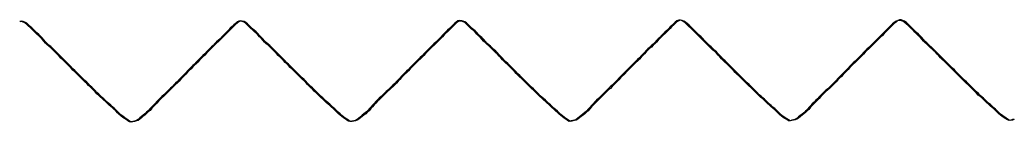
# Model space of a CAD drawing. Header units: millimetres. Extents: x -3.81 to 3.37, y -2.03 to 3.33.
# Drawn here: x -0.172 to 0.402, y -1.988 to -1.929 of the extents above; entities that cross this region are included whole.
import ezdxf

# ---------------------------------------------------------------- set-up
doc = ezdxf.new("R2010")
doc.units = ezdxf.units.MM

msp = doc.modelspace()

# ---------------------------------------------------------------- linework, layer by layer
at = {"color": 1}
msp.add_lwpolyline([(0.40245177, -1.98634156), (0.40146326, -1.98650087), (0.40047497, -1.98678227), (0.3994833, -1.98701501), (0.39850685, -1.98669555), (0.39752021, -1.98602996), (0.3965304, -1.98536753), (0.39554216, -1.98474891), (0.39454891, -1.98397197), (0.3935636, -1.98313094), (0.39257501, -1.98223577), (0.39158136, -1.98124524), (0.39058941, -1.98028171), (0.38959929, -1.97944602), (0.38860912, -1.97856058), (0.38762042, -1.97765845), (0.38663179, -1.97675783), (0.38564472, -1.97582133), (0.38465285, -1.97488506), (0.38365933, -1.9739778), (0.38266754, -1.97311079), (0.38168066, -1.97228881), (0.38069348, -1.97127513), (0.37969821, -1.97027514), (0.37870775, -1.96926464), (0.37771903, -1.96827986), (0.37673197, -1.96733273), (0.37573684, -1.96642142), (0.37474805, -1.96542405), (0.37375927, -1.96442548), (0.37277059, -1.96347109), (0.37177859, -1.96251304), (0.37078499, -1.96154437), (0.36979307, -1.96056535), (0.368806, -1.95961664), (0.36781385, -1.95858223), (0.3668251, -1.95758849), (0.36583633, -1.95659107), (0.36484757, -1.95559328), (0.36385229, -1.95458571), (0.36286195, -1.95364806), (0.36187332, -1.95272094), (0.36088298, -1.95173268), (0.35989088, -1.95070975), (0.35890039, -1.94967796), (0.35791161, -1.94865413), (0.35692279, -1.94761577), (0.35593081, -1.94666831), (0.35493887, -1.9457327), (0.35395016, -1.94475444), (0.35196791, -1.94288593), (0.35097625, -1.94207473), (0.34999231, -1.94108866), (0.34900015, -1.93996978), (0.34800623, -1.93881216), (0.347016, -1.93792205), (0.34602717, -1.93688999), (0.34503681, -1.93589169), (0.34404639, -1.93491151), (0.3430529, -1.93401453), (0.34206584, -1.93306006), (0.34107566, -1.93217293), (0.34008527, -1.931236), (0.33909506, -1.93032982), (0.33810204, -1.92969213), (0.33710796, -1.92937084), (0.33611901, -1.92932448), (0.33512554, -1.92938395), (0.33413566, -1.92968768), (0.3331447, -1.93030457), (0.3321525, -1.93120675), (0.33116685, -1.93217489), (0.33017803, -1.93310827), (0.32919414, -1.93412329), (0.328202, -1.93508599), (0.327218, -1.93603675), (0.32623082, -1.93701601), (0.32524058, -1.9380767), (0.32425661, -1.93910223), (0.32326287, -1.94003292), (0.32228054, -1.94101252), (0.3212917, -1.94194663), (0.32030608, -1.94296649), (0.31931723, -1.94389419), (0.31833162, -1.944849), (0.31734597, -1.94577133), (0.3163555, -1.94675207), (0.31537001, -1.94779537), (0.3143829, -1.94881986), (0.31339574, -1.94979951), (0.3124085, -1.9508101), (0.31141651, -1.95178462), (0.31043575, -1.95276353), (0.30944863, -1.95376342), (0.30845965, -1.954671), (0.30747087, -1.95566764), (0.30648536, -1.9566885), (0.30550147, -1.95770295), (0.3045079, -1.95877422), (0.30352234, -1.95974781), (0.30253674, -1.960711), (0.30155279, -1.96169517), (0.30056085, -1.962754), (0.29957537, -1.96380155), (0.29858662, -1.9648082), (0.29760592, -1.96581109), (0.29661555, -1.96684737), (0.29562986, -1.96776615), (0.29464255, -1.96866577), (0.2936536, -1.96953299), (0.29266476, -1.97052508), (0.29167588, -1.97148383), (0.29069191, -1.9724403), (0.28970474, -1.97341319), (0.28871587, -1.97441305), (0.28772704, -1.97534817), (0.28674171, -1.97648053), (0.28575611, -1.97743465), (0.28476737, -1.97850905), (0.2837786, -1.97948773), (0.28279532, -1.98089599), (0.28180925, -1.9815573), (0.28081873, -1.98252776), (0.27983452, -1.9833431), (0.27884373, -1.984081), (0.27785952, -1.9848999), (0.27687207, -1.98575556), (0.27588755, -1.98640833), (0.2749008, -1.98665829), (0.27391082, -1.98688859), (0.27292393, -1.98712766), (0.27194484, -1.98713948), (0.27095662, -1.98648335), (0.26997002, -1.98582672), (0.26897382, -1.9852421), (0.26798704, -1.98449914), (0.26699697, -1.98369118), (0.26600997, -1.98278295), (0.26402751, -1.9808149), (0.2630342, -1.97996705), (0.26204885, -1.97908589), (0.26105537, -1.9782003), (0.26006348, -1.97729876), (0.2590781, -1.97639219), (0.25808942, -1.97543919), (0.25709585, -1.97452398), (0.25610408, -1.97364963), (0.25511557, -1.97281536), (0.25412851, -1.97186665), (0.25313482, -1.9708565), (0.2521444, -1.96984747), (0.25115726, -1.96886573), (0.25016857, -1.96790926), (0.24917498, -1.96695322), (0.2481847, -1.96603163), (0.24719593, -1.96503492), (0.24620556, -1.96402939), (0.24521357, -1.96307791), (0.24422488, -1.96214434), (0.24323451, -1.9611525), (0.24224422, -1.96019356), (0.24125052, -1.95919789), (0.24026014, -1.95819291), (0.23927132, -1.95716429), (0.23828261, -1.95619723), (0.23729046, -1.95516325), (0.2362953, -1.95419906), (0.23530991, -1.95328372), (0.23432116, -1.9522882), (0.2333291, -1.95131938), (0.23233706, -1.95027156), (0.23134825, -1.9492521), (0.23036102, -1.94820204), (0.2293674, -1.94723646), (0.22837707, -1.94630031), (0.22738516, -1.94533183), (0.22639484, -1.9443569), (0.22540451, -1.94343353), (0.22441271, -1.94255949), (0.22342886, -1.94162958), (0.22244004, -1.9405893), (0.22144774, -1.93944249), (0.22045093, -1.93845316), (0.21946382, -1.93749302), (0.21847504, -1.93647831), (0.21748305, -1.93554625), (0.21648953, -1.93458477), (0.21550245, -1.93364189), (0.21451059, -1.93270612), (0.21352189, -1.93180381), (0.21252833, -1.93085607), (0.21153663, -1.93001266), (0.21055027, -1.92950504), (0.20955112, -1.92910995), (0.20855591, -1.92908453), (0.20756769, -1.92942541), (0.20657699, -1.93020028), (0.20558799, -1.93109546), (0.20459916, -1.93205468), (0.20361027, -1.9329759), (0.20263124, -1.9340144), (0.20164067, -1.9349533), (0.20065028, -1.93592384), (0.19966309, -1.93689751), (0.19867919, -1.93790801), (0.19769046, -1.9389697), (0.1967016, -1.93991448), (0.19571441, -1.94088671), (0.19472883, -1.94185415), (0.19373992, -1.94282457), (0.19275275, -1.94379804), (0.19176873, -1.94474868), (0.19078149, -1.94568102), (0.18979097, -1.94662348), (0.18880383, -1.94763878), (0.18781996, -1.94868489), (0.18683124, -1.94968961), (0.18584562, -1.95071248), (0.18485522, -1.95167599), (0.18386969, -1.9526804), (0.18288248, -1.95362926), (0.18189518, -1.95458056), (0.18090632, -1.95552831), (0.17992082, -1.95655319), (0.17893533, -1.95757529), (0.17794648, -1.95858754), (0.17695945, -1.95964274), (0.17498663, -1.96155074), (0.17399629, -1.96260873), (0.1730092, -1.96365825), (0.17202529, -1.96467725), (0.17103662, -1.96571472), (0.1700493, -1.96667691), (0.16906208, -1.96764498), (0.16808133, -1.96860685), (0.16709076, -1.96945986), (0.16610181, -1.97038706), (0.16511464, -1.97138073), (0.16412421, -1.97233871), (0.16314022, -1.97329588), (0.16215139, -1.97429025), (0.16116413, -1.97525986), (0.16017545, -1.97628358), (0.15919163, -1.97734078), (0.15820278, -1.97834786), (0.15721738, -1.97942449), (0.15622398, -1.98053034), (0.15524809, -1.98152773), (0.15425415, -1.98236974), (0.15326529, -1.98329543), (0.15227929, -1.98401359), (0.15129352, -1.98485647), (0.15030446, -1.9857104), (0.14931844, -1.98642737), (0.14833675, -1.9868305), (0.1473499, -1.98701317), (0.14635824, -1.98727562), (0.14537799, -1.98756175), (0.14439788, -1.98695598), (0.14340482, -1.98627429), (0.14241173, -1.98563219), (0.14142026, -1.98497008), (0.14043822, -1.98416358), (0.13944809, -1.98330386), (0.13845611, -1.98237938), (0.13746414, -1.98137984), (0.1364755, -1.98046779), (0.1354886, -1.97962062), (0.13449669, -1.97871792), (0.13350323, -1.97783774), (0.13251463, -1.97691909), (0.13152438, -1.97598992), (0.13053241, -1.9750503), (0.12953891, -1.9741447), (0.12855043, -1.9732817), (0.12756509, -1.97243021), (0.12657137, -1.97139901), (0.125581, -1.97042075), (0.12459222, -1.96941519), (0.12360188, -1.96842999), (0.12260988, -1.9674921), (0.12162124, -1.96656599), (0.12063246, -1.96556958), (0.11964211, -1.96457236), (0.11864851, -1.96361404), (0.11765818, -1.96266144), (0.11667108, -1.96170527), (0.11568075, -1.96075097), (0.11468716, -1.95977732), (0.11369669, -1.9587331), (0.11270791, -1.95771065), (0.11171914, -1.9567278), (0.11072707, -1.95572198), (0.10973506, -1.95474311), (0.10874963, -1.95380664), (0.1077577, -1.95282596), (0.10676567, -1.95187312), (0.10577521, -1.95083635), (0.10478643, -1.94980893), (0.10379922, -1.94877687), (0.10280393, -1.9477685), (0.10181198, -1.94682462), (0.10082652, -1.94587031), (0.09983461, -1.9449045), (0.09884103, -1.94395711), (0.09785078, -1.94305247), (0.09686714, -1.9422294), (0.09587507, -1.94118908), (0.09488276, -1.94003564), (0.09388902, -1.93896052), (0.09290355, -1.93801644), (0.09191002, -1.93704719), (0.09091636, -1.93607207), (0.08992762, -1.93508374), (0.08893897, -1.93416323), (0.08696165, -1.93234252), (0.0859649, -1.93138888), (0.08497466, -1.93047749), (0.08398341, -1.929927), (0.08299209, -1.9294085), (0.08199505, -1.92926952), (0.08100508, -1.9294709), (0.08001576, -1.93013182), (0.07902512, -1.93100225), (0.07803306, -1.93195858), (0.07705062, -1.93288631), (0.07606347, -1.93387229), (0.07507459, -1.93484364), (0.07408737, -1.93580815), (0.07309856, -1.93677227), (0.07211304, -1.93777525), (0.0711259, -1.93882844), (0.0701355, -1.93981254), (0.06915151, -1.94078168), (0.06816435, -1.94176225), (0.06717538, -1.94269355), (0.06618981, -1.94366447), (0.06520263, -1.94464586), (0.06421864, -1.94560186), (0.06322809, -1.9465254), (0.06223928, -1.9475052), (0.06125541, -1.94854529), (0.06026994, -1.94957871), (0.05927783, -1.95055782), (0.05829067, -1.95156308), (0.05730672, -1.95252894), (0.05631956, -1.95351253), (0.05533558, -1.95452848), (0.05434021, -1.95542151), (0.05335949, -1.95642533), (0.05237081, -1.95745392), (0.05138196, -1.9584635), (0.05039171, -1.95954246), (0.0494077, -1.96047614), (0.04842053, -1.96144745), (0.04743172, -1.96245858), (0.04644304, -1.96351622), (0.04546079, -1.96456615), (0.04447526, -1.96556129), (0.0434864, -1.96654098), (0.04249598, -1.96754227), (0.04151041, -1.96849824), (0.04052471, -1.96939071), (0.03953406, -1.9702811), (0.03854851, -1.97126361), (0.03756126, -1.97220031), (0.03657729, -1.97316647), (0.03558846, -1.97416223), (0.03459803, -1.97513494), (0.03361403, -1.97609635), (0.03262871, -1.97721501), (0.03163823, -1.97818744), (0.03065111, -1.9792402), (0.02966559, -1.9802319), (0.02868216, -1.98153062), (0.02768654, -1.98230662), (0.02670408, -1.98323145), (0.02571815, -1.98399712), (0.02472914, -1.98482618), (0.02374317, -1.98560398), (0.02275408, -1.98642963), (0.02176946, -1.98698746), (0.0207858, -1.98715376), (0.01979098, -1.98742651), (0.01880098, -1.98766763), (0.01782784, -1.98739645), (0.01683964, -1.98674468), (0.01584808, -1.98607481), (0.01485991, -1.98546584), (0.01387315, -1.98469457), (0.01288624, -1.98384752), (0.01189276, -1.98296359), (0.01090074, -1.9819534), (0.0099104, -1.98098226), (0.0089219, -1.98014359), (0.00792838, -1.97925665), (0.00693975, -1.97836113), (0.00595281, -1.97747711), (0.00496415, -1.97653965), (0.00396896, -1.97559431), (0.0029771, -1.97468566), (0.00198694, -1.9738234), (0.00100007, -1.97299813), (-0.00098238, -1.97100169), (-0.00197281, -1.96997755), (-0.00296155, -1.96898732), (-0.00395196, -1.96804113), (-0.00494864, -1.96710873), (-0.00593257, -1.96612761), (-0.00691969, -1.96514406), (-0.0079133, -1.96417918), (-0.00890525, -1.96321827), (-0.00989397, -1.9622533), (-0.0108843, -1.96127586), (-0.01187627, -1.96032905), (-0.0128667, -1.9593109), (-0.01385549, -1.95830735), (-0.01484425, -1.95730688), (-0.01583631, -1.95630897), (-0.01682833, -1.95529901), (-0.01781701, -1.95435776), (-0.01880567, -1.953423), (-0.01979771, -1.95243602), (-0.02078653, -1.9514218), (-0.02178017, -1.95039504), (-0.02276415, -1.94937012), (-0.02376109, -1.94832846), (-0.02475143, -1.947391), (-0.02574008, -1.94644855), (-0.02672718, -1.94547878), (-0.02772082, -1.94450007), (-0.0287127, -1.94357779), (-0.0297044, -1.94275636), (-0.03068989, -1.94179188), (-0.03168217, -1.94067942), (-0.03267276, -1.93953964), (-0.033663, -1.93863257), (-0.03465019, -1.93760665), (-0.03564392, -1.936589), (-0.03663588, -1.93562114), (-0.03762285, -1.93472091), (-0.03861313, -1.93377294), (-0.03960502, -1.93288148), (-0.04059692, -1.93194594), (-0.04158563, -1.93099237), (-0.04258357, -1.9302726), (-0.04357169, -1.92974737), (-0.0445673, -1.9294982), (-0.04556234, -1.92957062), (-0.04654708, -1.93005958), (-0.04754262, -1.93088057), (-0.04852994, -1.93181048), (-0.04951869, -1.93278719), (-0.05050432, -1.9337203), (-0.05148673, -1.93473864), (-0.05247714, -1.93569786), (-0.05346275, -1.93665689), (-0.05444989, -1.93764496), (-0.05544184, -1.93870457), (-0.05642413, -1.939736), (-0.05741462, -1.94066031), (-0.05840018, -1.94163702), (-0.05938913, -1.94258072), (-0.06037624, -1.94359211), (-0.06136187, -1.94451695), (-0.06234589, -1.94547709), (-0.06333645, -1.94639955), (-0.06432526, -1.94737499), (-0.06530914, -1.94840624), (-0.06629942, -1.94944653), (-0.0672851, -1.95042707), (-0.06827382, -1.95143723), (-0.06926101, -1.9524114), (-0.07024334, -1.95339799), (-0.07123544, -1.95438761), (-0.07222275, -1.95529894), (-0.07320667, -1.95628152), (-0.07419217, -1.95729898), (-0.07518738, -1.95832117), (-0.07617286, -1.95937242), (-0.07715681, -1.96036462), (-0.07814078, -1.96133245), (-0.07913128, -1.96231469), (-0.08011832, -1.96336769), (-0.08110538, -1.96442011), (-0.0820925, -1.96542722), (-0.08307488, -1.96644097), (-0.0840652, -1.96747713), (-0.08504927, -1.96839405), (-0.08603655, -1.96930008), (-0.0870272, -1.97016684), (-0.08900322, -1.97210432), (-0.08998881, -1.97306477), (-0.0909777, -1.97404554), (-0.09196325, -1.97503067), (-0.0929505, -1.97596664), (-0.09393582, -1.97709503), (-0.09492631, -1.97805487), (-0.09591334, -1.97914425), (-0.09689252, -1.98010338), (-0.09788386, -1.98147916), (-0.09887326, -1.98214584), (-0.09985872, -1.98318606), (-0.10084459, -1.98398622), (-0.10183534, -1.98473273), (-0.10281807, -1.98555263), (-0.10381031, -1.98639679), (-0.10478996, -1.98704468), (-0.10577668, -1.98729974), (-0.10676839, -1.98753611), (-0.10775514, -1.98777935), (-0.10873421, -1.98781307), (-0.10972083, -1.98714145), (-0.11071231, -1.98650236), (-0.11170204, -1.98592016), (-0.11269037, -1.98519683), (-0.11368046, -1.98436705), (-0.11467235, -1.98346852), (-0.11565785, -1.98252367), (-0.11664986, -1.98150861), (-0.11764322, -1.98064288), (-0.11863348, -1.97976385), (-0.11962376, -1.9788635), (-0.12061071, -1.97797632), (-0.12160415, -1.97706485), (-0.12259135, -1.97611383), (-0.12358318, -1.97520012), (-0.12457498, -1.97432024), (-0.12556345, -1.97349398), (-0.12655062, -1.97254287), (-0.12754589, -1.971535), (-0.12852981, -1.97053333), (-0.12952178, -1.96953817), (-0.13051541, -1.96858143), (-0.13150736, -1.96762141), (-0.13249114, -1.96670727), (-0.1334815, -1.96570847), (-0.13447518, -1.96470206), (-0.13546876, -1.96374714), (-0.13645258, -1.96280777), (-0.13744454, -1.96181508), (-0.13843658, -1.96085073), (-0.13942693, -1.95986263), (-0.14041569, -1.95887383), (-0.14140772, -1.95783687), (-0.14239814, -1.95686059), (-0.14338857, -1.95583997), (-0.14437889, -1.9548784), (-0.1453643, -1.95396708), (-0.14635958, -1.95295859), (-0.1473467, -1.9520015), (-0.14833878, -1.95095264), (-0.14933078, -1.9499294), (-0.15032134, -1.94889077), (-0.15131331, -1.94791496), (-0.15229871, -1.94699351), (-0.15329225, -1.94601531), (-0.15428431, -1.94503814), (-0.1552762, -1.9441111), (-0.15626474, -1.94323524), (-0.1572534, -1.9422963), (-0.15823914, -1.94125999), (-0.15923621, -1.94010655), (-0.16022814, -1.93912374), (-0.16121522, -1.9381658), (-0.16220415, -1.93714158), (-0.16319281, -1.93620234), (-0.16418632, -1.93525132), (-0.16517659, -1.93431204), (-0.1661702, -1.93337211), (-0.16716043, -1.93245446), (-0.1681475, -1.93151737), (-0.16914406, -1.93065678), (-0.17013379, -1.93013379), (-0.171128, -1.92975453), (-0.17212314, -1.92976156)], dxfattribs=at)
at = {"color": 0}
msp.add_lwpolyline([(0.4024702, -1.98645962), (0.40147852, -1.98670969), (0.40048856, -1.98694835), (0.39951403, -1.98681771), (0.39852424, -1.98617566), (0.39753425, -1.98550125), (0.39654612, -1.98491953), (0.39555614, -1.98415277), (0.39456766, -1.98333648), (0.3935773, -1.98243048), (0.3925885, -1.98144464), (0.39159496, -1.98046459), (0.39060485, -1.97963429), (0.38961132, -1.97873208), (0.38862266, -1.97784805), (0.38763405, -1.97694281), (0.38665669, -1.97605011), (0.38565335, -1.97506626), (0.38465986, -1.97415745), (0.38367134, -1.97330188), (0.38268604, -1.97246412), (0.38170042, -1.97148607), (0.38070835, -1.97048695), (0.37971475, -1.9694762), (0.3787292, -1.96848684), (0.37773394, -1.96752974), (0.37673878, -1.96658029), (0.37575812, -1.96562398), (0.37477098, -1.96464462), (0.37377246, -1.9636588), (0.37277892, -1.96271761), (0.37179503, -1.96174748), (0.37080146, -1.96076624), (0.36981426, -1.95982898), (0.36882221, -1.95881584), (0.36783184, -1.95781447), (0.36684465, -1.95680738), (0.36585737, -1.95581891), (0.36485566, -1.95479249), (0.36386698, -1.95384199), (0.36288475, -1.95291886), (0.36188461, -1.95192384), (0.36090068, -1.95094545), (0.35991503, -1.94990386), (0.35892782, -1.94888337), (0.35792598, -1.94783421), (0.35693402, -1.94687571), (0.35595017, -1.94593138), (0.35496145, -1.94497103), (0.35296942, -1.94306333), (0.35198252, -1.94221935), (0.35100509, -1.94128266), (0.35001275, -1.94014989), (0.34901734, -1.93904417), (0.34802386, -1.93810998), (0.34704154, -1.93712961), (0.34603812, -1.93609639), (0.34504937, -1.93513458), (0.3440575, -1.93420123), (0.34307045, -1.93327154), (0.34207524, -1.93234855), (0.34108659, -1.93145158), (0.34009628, -1.93048698), (0.33910462, -1.92968681), (0.33811168, -1.92916621), (0.33711439, -1.92887801), (0.33612731, -1.92890262), (0.33513599, -1.92929458), (0.33414042, -1.93010702), (0.33315313, -1.93101791), (0.33216437, -1.93198155), (0.33118195, -1.93289918), (0.33019636, -1.93392972), (0.32920437, -1.93488808), (0.32821877, -1.93584125), (0.32723325, -1.93683011), (0.32624288, -1.93785196), (0.32525258, -1.93891174), (0.32426699, -1.93984452), (0.32328466, -1.94081893), (0.32229575, -1.94177902), (0.32130696, -1.94275954), (0.320323, -1.94370808), (0.31933423, -1.94466914), (0.31834525, -1.94558906), (0.31735804, -1.94654683), (0.3163726, -1.94757466), (0.31538875, -1.94860481), (0.31439994, -1.94959939), (0.31341123, -1.95062282), (0.31242406, -1.95159956), (0.31144013, -1.95257795), (0.31044805, -1.95356388), (0.30946078, -1.95448763), (0.30847362, -1.95544405), (0.30748816, -1.95646701), (0.30649935, -1.95749033), (0.30551229, -1.95851979), (0.30452843, -1.95955542), (0.30353966, -1.96051651), (0.30255077, -1.96149155), (0.30156531, -1.96253773), (0.3005783, -1.96358805), (0.29959123, -1.96460989), (0.29860573, -1.96569099), (0.2976153, -1.96664544), (0.29662975, -1.96760638), (0.29564573, -1.96852768), (0.29465664, -1.96937615), (0.2936646, -1.97033061), (0.29268388, -1.97129864), (0.29169511, -1.97225989), (0.29070621, -1.97322967), (0.28972068, -1.97421212), (0.28873186, -1.97515916), (0.28774338, -1.97629831), (0.28675768, -1.97726006), (0.28577062, -1.97831308), (0.28478515, -1.97931932), (0.28379364, -1.98057446), (0.28281574, -1.9813907), (0.28181731, -1.98233852), (0.28083798, -1.9831991), (0.27985202, -1.98392018), (0.2788613, -1.98475092), (0.27787398, -1.98562055), (0.27689118, -1.9863222), (0.27590616, -1.98663926), (0.27491279, -1.98683386), (0.27392443, -1.98709238), (0.27295204, -1.98726177), (0.27196385, -1.98662319), (0.2709707, -1.98597795), (0.26997769, -1.98535939), (0.268991, -1.9846669), (0.26800417, -1.98385208), (0.26701223, -1.98296307), (0.26503316, -1.98103349), (0.26404137, -1.9801539), (0.26305109, -1.97927779), (0.26205918, -1.97836847), (0.26107221, -1.97748579), (0.26008196, -1.976566), (0.259098, -1.97564874), (0.25809965, -1.97471239), (0.25710946, -1.97381655), (0.25611932, -1.97296801), (0.25514185, -1.97208829), (0.25413852, -1.97105473), (0.25315459, -1.9700598), (0.25216582, -1.96906496), (0.2511673, -1.96808041), (0.25018023, -1.96714404), (0.24919315, -1.96621493), (0.24820437, -1.96521117), (0.24720744, -1.96422121), (0.24621708, -1.96326082), (0.24522521, -1.96232423), (0.24423969, -1.96135255), (0.24324763, -1.96038742), (0.24226205, -1.95940458), (0.24127329, -1.95840584), (0.24027479, -1.95735454), (0.23928755, -1.95638959), (0.2382971, -1.9553732), (0.23730356, -1.95439628), (0.23631649, -1.95346088), (0.2353244, -1.95248061), (0.23434209, -1.95152986), (0.23334682, -1.95047887), (0.2323596, -1.94945258), (0.2313658, -1.9484085), (0.23036737, -1.94742453), (0.22938355, -1.94650021), (0.22839158, -1.94551043), (0.2273995, -1.94453718), (0.22640601, -1.94362427), (0.22541741, -1.9427256), (0.22443523, -1.94183132), (0.22344946, -1.94078673), (0.22245077, -1.93964389), (0.22145556, -1.93862832), (0.2204717, -1.93768905), (0.2194828, -1.9366944), (0.21848925, -1.93574526), (0.21749247, -1.93475359), (0.21650702, -1.93382676), (0.21551175, -1.93286577), (0.21452152, -1.93198151), (0.21353449, -1.93105715), (0.2125411, -1.93018259), (0.21154815, -1.9296592), (0.21055376, -1.92918028), (0.20956006, -1.92908577), (0.20857497, -1.92935556), (0.20757758, -1.93004217), (0.20658703, -1.93092092), (0.20560308, -1.93187899), (0.20461905, -1.93279574), (0.203627, -1.93379894), (0.20264139, -1.93475713), (0.20165265, -1.93572769), (0.2006687, -1.93669253), (0.19967985, -1.93769113), (0.19868798, -1.93874925), (0.19770727, -1.9397203), (0.19672012, -1.94069468), (0.19573444, -1.94166492), (0.19474081, -1.94262992), (0.19375525, -1.94358051), (0.19277295, -1.94457674), (0.19178078, -1.94550493), (0.19079191, -1.94643501), (0.18980802, -1.94742263), (0.18882259, -1.94846707), (0.18783699, -1.94948896), (0.18684503, -1.95048721), (0.18586114, -1.95148264), (0.18487402, -1.95247583), (0.18388187, -1.95341692), (0.18289796, -1.95440462), (0.18191071, -1.95533354), (0.18092522, -1.95633831), (0.17993802, -1.95736012), (0.17894927, -1.95836007), (0.17697509, -1.96037044), (0.17598782, -1.96135532), (0.17499913, -1.96239015), (0.17401212, -1.96343977), (0.1730267, -1.96448815), (0.17204106, -1.96548392), (0.17105066, -1.96645838), (0.17006357, -1.96745501), (0.1690797, -1.96847284), (0.16809223, -1.96930415), (0.16710166, -1.97020337), (0.16611455, -1.97119069), (0.16512896, -1.97213239), (0.16413844, -1.97309214), (0.16315129, -1.97408525), (0.16216576, -1.97506206), (0.16118022, -1.97603748), (0.16019154, -1.97713808), (0.15920433, -1.97809724), (0.15821733, -1.9791508), (0.15723347, -1.98017168), (0.15624821, -1.981397), (0.15525748, -1.98216826), (0.15427189, -1.98310915), (0.15328597, -1.98385004), (0.15229849, -1.98469962), (0.15130783, -1.9855177), (0.15032519, -1.98629103), (0.1493453, -1.98679711), (0.14834866, -1.98695962), (0.14736194, -1.98724135), (0.14637363, -1.98749423), (0.14539708, -1.98709453), (0.14440387, -1.9864139), (0.14341566, -1.98575818), (0.14242909, -1.98514208), (0.14144066, -1.98435404), (0.14044719, -1.98350964), (0.13946334, -1.98260293), (0.1384762, -1.98161203), (0.13747784, -1.98064385), (0.13648601, -1.97979621), (0.13549575, -1.97891871), (0.13450714, -1.97801467), (0.13352013, -1.97711496), (0.13252977, -1.97618655), (0.13153457, -1.97523652), (0.13054598, -1.97433913), (0.12955582, -1.97347546), (0.12857684, -1.97265727), (0.12757994, -1.97162003), (0.12659121, -1.9706421), (0.12559919, -1.96962397), (0.12460707, -1.96862705), (0.12361191, -1.96767505), (0.12262977, -1.96679851), (0.12163937, -1.96578362), (0.12064401, -1.96477295), (0.11965529, -1.96382917), (0.11866658, -1.96286129), (0.11767627, -1.96190889), (0.11668259, -1.96093461), (0.11569866, -1.95997966), (0.11470017, -1.95892515), (0.11371624, -1.95794216), (0.11272249, -1.95693041), (0.11173531, -1.95594449), (0.11073851, -1.95494421), (0.10974984, -1.95400634), (0.10876583, -1.9530556), (0.10777385, -1.95208471), (0.10678343, -1.95105603), (0.10579782, -1.95002978), (0.10480565, -1.94899925), (0.10380553, -1.94796519), (0.10281686, -1.94701642), (0.10183138, -1.94607264), (0.10083613, -1.94509847), (0.09984091, -1.94413577), (0.0988539, -1.94322779), (0.09787511, -1.94243787), (0.09688778, -1.94142646), (0.09588751, -1.94027092), (0.0948953, -1.93915171), (0.09390831, -1.93826192), (0.09290973, -1.93724377), (0.09191772, -1.93625155), (0.09093219, -1.93526876), (0.08994196, -1.9343619), (0.08795808, -1.93252723), (0.08697264, -1.9315929), (0.08597918, -1.93067655), (0.08498453, -1.93006908), (0.08399027, -1.92969189), (0.08299979, -1.92960689), (0.08201107, -1.92961709), (0.0810148, -1.93000783), (0.08002255, -1.93083177), (0.07903693, -1.93174891), (0.07805457, -1.93270393), (0.07706082, -1.93365364), (0.07607529, -1.93465621), (0.07508974, -1.93562008), (0.07410257, -1.936576), (0.07311531, -1.93756455), (0.07212507, -1.9386353), (0.07114118, -1.93963227), (0.0701588, -1.94057443), (0.06916356, -1.94156671), (0.06817786, -1.94249188), (0.06719237, -1.94348993), (0.06620519, -1.94444237), (0.06521627, -1.94539925), (0.06422739, -1.94631605), (0.06324188, -1.94730085), (0.06225646, -1.94835105), (0.06126763, -1.94936177), (0.06027728, -1.95033855), (0.05929497, -1.95134324), (0.05830783, -1.95232315), (0.05731737, -1.95331244), (0.05633185, -1.95432428), (0.05534296, -1.95520666), (0.05435747, -1.95621248), (0.05337187, -1.95723266), (0.05237992, -1.95824046), (0.0513946, -1.95934106), (0.050409, -1.96028357), (0.04942174, -1.96124632), (0.04843134, -1.96224269), (0.04744917, -1.9633052), (0.04646215, -1.96435659), (0.0454701, -1.96536076), (0.04448455, -1.96635178), (0.04350392, -1.967372), (0.04251669, -1.96829721), (0.04152611, -1.96922204), (0.04053395, -1.97009689), (0.03955005, -1.97108525), (0.03856285, -1.97202838), (0.03757716, -1.97299279), (0.03658838, -1.97397424), (0.03560287, -1.97496047), (0.03461728, -1.97590534), (0.03362705, -1.97703998), (0.03263819, -1.977974), (0.03165445, -1.97905652), (0.03066888, -1.98001629), (0.02968223, -1.9813751), (0.02869296, -1.98205559), (0.02771069, -1.98305978), (0.02672326, -1.98385718), (0.02573245, -1.98463945), (0.02474336, -1.98543373), (0.02375765, -1.98629764), (0.0227747, -1.98689337), (0.02178778, -1.98710307), (0.02079619, -1.98735081), (0.01980947, -1.98760191), (0.0188318, -1.98749842), (0.01783868, -1.98684449), (0.0168504, -1.98619352), (0.01586393, -1.9856172), (0.01487714, -1.98484742), (0.01388533, -1.9840379), (0.01289023, -1.98312573), (0.01190312, -1.98215108), (0.01091595, -1.98115125), (0.00992091, -1.98031157), (0.00893062, -1.97941666), (0.00794366, -1.97853401), (0.00695345, -1.97764102), (0.00596147, -1.97672985), (0.0049711, -1.97575942), (0.00398249, -1.97485299), (0.00299234, -1.97399762), (0.00200209, -1.97315758), (0.00002139, -1.97118787), (-0.00096746, -1.97017202), (-0.00196117, -1.96918147), (-0.00295149, -1.96822019), (-0.00394182, -1.96726981), (-0.00492407, -1.96633058), (-0.00591938, -1.96534293), (-0.00691301, -1.96434956), (-0.00790168, -1.96340605), (-0.00889041, -1.9624367), (-0.00988249, -1.96146044), (-0.0108744, -1.96050832), (-0.0118632, -1.95950672), (-0.01285037, -1.95850828), (-0.01384574, -1.95749016), (-0.01483292, -1.95650636), (-0.01582333, -1.95548162), (-0.01681204, -1.95452645), (-0.01780565, -1.95359928), (-0.01879923, -1.95260908), (-0.01977834, -1.95164161), (-0.0207704, -1.95059656), (-0.02176096, -1.9495702), (-0.02275627, -1.94852751), (-0.02374818, -1.94756639), (-0.02473525, -1.94662976), (-0.02572088, -1.94567384), (-0.0267241, -1.94467682), (-0.02771276, -1.94376398), (-0.02869971, -1.94290211), (-0.02968691, -1.94196169), (-0.03067263, -1.94089276), (-0.03166483, -1.93975362), (-0.03265996, -1.93880151), (-0.03364562, -1.93782273), (-0.03464088, -1.93678757), (-0.03562318, -1.93583544), (-0.0366215, -1.93489515), (-0.0376103, -1.93396303), (-0.03860541, -1.93304201), (-0.03959238, -1.93215489), (-0.04058429, -1.93120041), (-0.04158085, -1.9304347), (-0.04257212, -1.92989748), (-0.04356623, -1.92955335), (-0.04455498, -1.92955351), (-0.0455512, -1.92994854), (-0.04654195, -1.93073162), (-0.0475276, -1.93163203), (-0.04851476, -1.93259671), (-0.04950373, -1.93351996), (-0.05049241, -1.93456243), (-0.05147959, -1.93550893), (-0.05246355, -1.93647055), (-0.05345402, -1.93745938), (-0.05444114, -1.93847088), (-0.05542653, -1.93953019), (-0.05641052, -1.94046926), (-0.05740102, -1.94144245), (-0.0583866, -1.94241378), (-0.05937695, -1.94338472), (-0.06035931, -1.94434075), (-0.06134983, -1.94529748), (-0.06233867, -1.94622049), (-0.06332266, -1.94717374), (-0.06430651, -1.94820342), (-0.0652953, -1.94923462), (-0.06628246, -1.95022901), (-0.06727112, -1.95124862), (-0.06825826, -1.95222821), (-0.06924553, -1.9532112), (-0.07023593, -1.95418141), (-0.07121992, -1.95511736), (-0.07220709, -1.95607389), (-0.07319589, -1.95710544), (-0.07418301, -1.95811732), (-0.07516684, -1.95914921), (-0.07615388, -1.96018809), (-0.0771444, -1.96114544), (-0.07813641, -1.96211419), (-0.079117, -1.96315935), (-0.08010404, -1.96420461), (-0.08109285, -1.96522345), (-0.08207988, -1.96629172), (-0.08306384, -1.96724037), (-0.0840526, -1.96821274), (-0.08503515, -1.96913679), (-0.08602734, -1.96999692), (-0.08800166, -1.97192092), (-0.08898896, -1.9728836), (-0.08997773, -1.97384832), (-0.09096328, -1.97483263), (-0.09194404, -1.97578135), (-0.0929439, -1.97690013), (-0.09392469, -1.9778782), (-0.09491489, -1.97894142), (-0.09589395, -1.97995113), (-0.09689365, -1.98118505), (-0.09787149, -1.98198379), (-0.09886018, -1.98299135), (-0.09984267, -1.983868), (-0.10083519, -1.98458387), (-0.10182101, -1.98540885), (-0.10280834, -1.98626272), (-0.10379112, -1.98696348), (-0.10477948, -1.98727657), (-0.10577275, -1.98748241), (-0.10675784, -1.98774), (-0.1077286, -1.98793703), (-0.10871853, -1.98729198), (-0.10971481, -1.98663932), (-0.11070615, -1.98602508), (-0.11168796, -1.98535865), (-0.1126798, -1.98452994), (-0.11367163, -1.98365063), (-0.11465868, -1.98271708), (-0.11564586, -1.98171493), (-0.11664103, -1.98081523), (-0.11763125, -1.97993904), (-0.11861985, -1.9790347), (-0.11960843, -1.97815712), (-0.12060041, -1.97724571), (-0.12158429, -1.97631779), (-0.12258258, -1.97538152), (-0.1235728, -1.97448448), (-0.1245663, -1.9736251), (-0.12554848, -1.97275048), (-0.1265421, -1.97172652), (-0.12752766, -1.97073272), (-0.1285246, -1.96973028), (-0.12951499, -1.96874904), (-0.13050526, -1.96781059), (-0.13148909, -1.96688839), (-0.13248603, -1.96587042), (-0.13347806, -1.9648881), (-0.13446515, -1.96392898), (-0.13545382, -1.96299937), (-0.13644429, -1.96202362), (-0.13743626, -1.96106269), (-0.13842337, -1.9600894), (-0.13941542, -1.95907548), (-0.14040759, -1.95802529), (-0.14139956, -1.95706062), (-0.14238674, -1.95604268), (-0.14337708, -1.95507093), (-0.14437068, -1.95412863), (-0.14536111, -1.95314487), (-0.14634495, -1.95220904), (-0.14733382, -1.95115186), (-0.14832759, -1.95012771), (-0.14932129, -1.9490883), (-0.15031324, -1.94810339), (-0.1513019, -1.94717471), (-0.15229399, -1.94619463), (-0.15328436, -1.94522721), (-0.15427461, -1.94429865), (-0.15526324, -1.9433938), (-0.15625196, -1.94250656), (-0.15723921, -1.94148333), (-0.15823302, -1.94034087), (-0.1592267, -1.93929359), (-0.16021389, -1.9383627), (-0.16120753, -1.93735979), (-0.16219618, -1.93640632), (-0.16318819, -1.93541727), (-0.16417859, -1.93448686), (-0.16517216, -1.93352509), (-0.16615753, -1.93263263), (-0.1671446, -1.93169499), (-0.16813979, -1.93078803), (-0.16913582, -1.93026117), (-0.17012856, -1.92979734), (-0.17112068, -1.92970102), (-0.17211238, -1.92993857)], dxfattribs=at)

doc.saveas('drawing.dxf')
